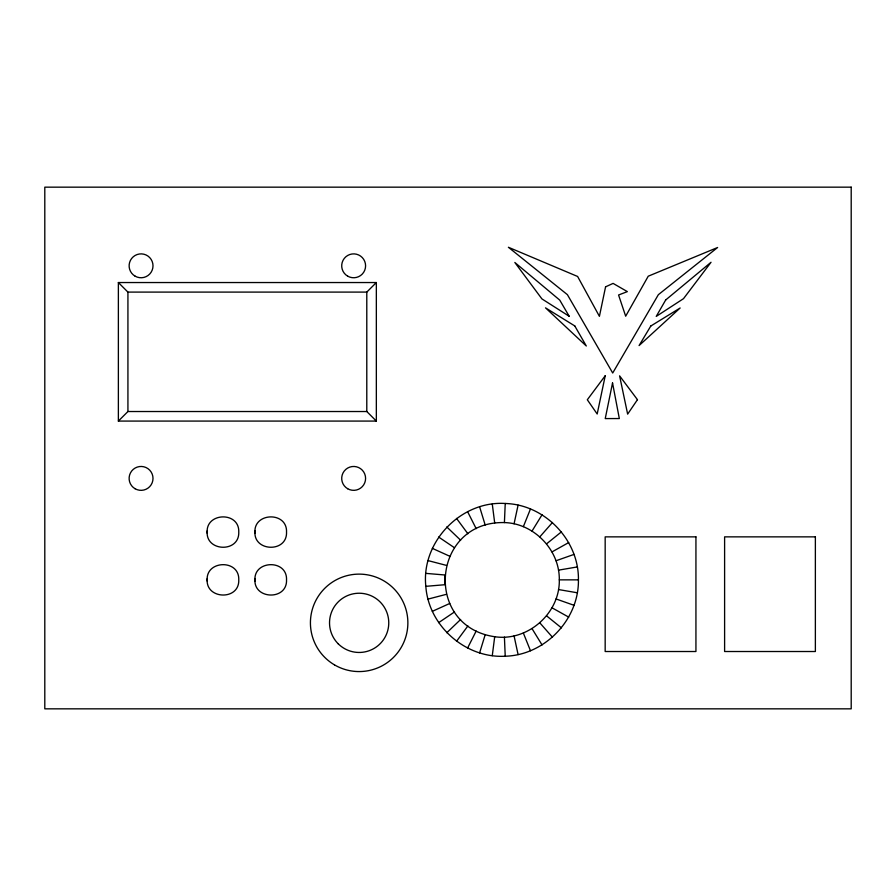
<?xml version="1.0" encoding="UTF-8"?>
<svg xmlns="http://www.w3.org/2000/svg" width="896" height="896" viewBox="0 0 896 896"><rect width="100%" height="100%" fill="white"/><g stroke="black" fill="none" stroke-linecap="round" stroke-linejoin="round"><path stroke-width="1.34" d="M207.278 530.746C204.658 551.734 239.59 553.28 238.762 532.078C239.59 510.899 204.646 512.389 207.278 533.411M207.278 578.514C204.658 599.502 239.59 601.059 238.762 579.858C239.59 558.678 204.646 560.157 207.278 581.19M255.058 530.746C252.426 551.734 287.358 553.28 286.53 532.078C287.37 510.899 252.426 512.389 255.058 533.411M255.058 578.514C252.426 599.502 287.358 601.059 286.53 579.858C287.37 558.678 252.426 560.157 255.058 581.19M504.414 522.581C432.006 520.834 422.934 626.237 494.704 636.72C527.688 641.715 560.078 613.211 559.306 579.858C559.787 550.088 534.173 523.365 504.414 522.581L505.232 503.485C460.835 500.573 421.03 542.114 425.824 586.331C428.557 625.934 465.606 658.538 505.232 656.219C544.902 655.166 579.051 619.539 578.424 579.858C579.051 540.165 544.902 504.538 505.232 503.485M492.274 655.67L494.704 636.72M514.058 523.813L518.09 505.131M479.595 652.938L485.195 634.67M523.354 526.658L530.488 508.928M467.566 648.099L476.179 631.042M532.045 531.037L542.058 514.763M456.534 641.312L467.891 625.946M539.862 536.816L552.485 522.469M118.373 421.075L127.926 411.522L366.789 411.522L376.342 421.075L376.342 282.542L118.373 282.542L118.373 421.075L376.342 421.075M118.373 282.542L127.926 292.096L366.789 292.096L376.342 282.542M446.802 632.744L460.6 619.517M546.582 543.838L561.456 531.832M438.659 622.653L454.485 611.957M552.026 551.891L568.714 542.573M432.331 611.341L449.747 603.467M556.035 560.75L574.056 554.389M428.008 599.11L446.51 594.294M558.488 570.158L577.315 566.933M425.824 586.331L444.864 584.718L444.864 574.986L425.824 573.373M559.306 579.858L578.424 579.858M558.488 589.546L577.315 592.771M428.008 560.594L446.51 565.41M556.035 598.954L574.056 605.315M432.331 548.363L449.747 556.237M552.026 607.813L568.714 617.131M438.659 537.051L454.485 547.747M546.582 615.866L561.456 627.872M446.802 526.96L460.6 540.187M539.862 622.888L552.485 637.235M456.534 518.403L467.891 533.758M532.045 628.667L542.058 644.941M467.566 511.605L476.179 528.662M523.354 633.046L530.488 650.776M479.595 506.766L485.195 525.034M514.058 635.891L518.09 654.573M492.274 504.034L494.704 522.984M504.414 637.123L505.232 656.219M366.789 292.096L366.789 411.522M127.926 292.096L127.926 411.522M612.539 382.939L605.237 418.589L619.326 418.544L612.539 382.939M605.573 286.843L599.413 316.333L577.618 276.472L508.39 247.262L567.403 294.672L612.707 373.016L658.358 294.683L717.618 247.498L648.245 276.203L625.677 316.198L618.565 294.997L627.368 291.626L613.088 283.394L605.573 286.843M605.237 375.726L597.184 413.997L587.317 399.762L605.237 375.726M665.683 299.981L656.23 316.411L683.502 298.67L711.032 262.27L665.683 299.981M650.81 326.01L639.083 345.565L680.142 307.989L650.81 326.01M637.459 399.683L627.648 414.12L619.595 375.85L637.459 399.683M851.2 187.163L44.8 187.163L44.8 708.837L851.2 708.837L851.2 187.163M695.934 536.861L605.17 536.861L605.17 651.515L695.934 651.515L695.934 536.861M815.371 536.861L724.606 536.861L724.606 651.515L815.371 651.515L815.371 536.861M574.773 325.931L545.507 307.843L586.309 346.002L574.773 325.931M569.184 316.254L541.934 298.917L514.83 262.472L559.754 300.115L569.184 316.254M338.195 643.787A29.624 29.624 0 0 0 387.755 630.515A29.624 29.624 0 0 0 351.478 594.238A29.624 29.624 0 0 0 338.195 643.787M135.094 276.158A11.939 11.939 0 0 0 153.003 265.821A11.939 11.939 0 0 0 135.094 255.472A11.939 11.939 0 0 0 135.094 276.158M347.682 276.158A11.939 11.939 0 0 0 365.59 265.821A11.939 11.939 0 0 0 347.682 255.472A11.939 11.939 0 0 0 347.682 276.158M347.682 488.746A11.939 11.939 0 0 0 365.59 478.408A11.939 11.939 0 0 0 347.682 468.059A11.939 11.939 0 0 0 347.682 488.746M135.094 488.746A11.939 11.939 0 0 0 153.003 478.408A11.939 11.939 0 0 0 135.094 468.059A11.939 11.939 0 0 0 135.094 488.746M334.51 664.888A48.731 48.731 0 0 0 407.87 623.157A48.731 48.731 0 0 0 335.048 580.496A48.731 48.731 0 0 0 334.51 664.888"/></g></svg>
